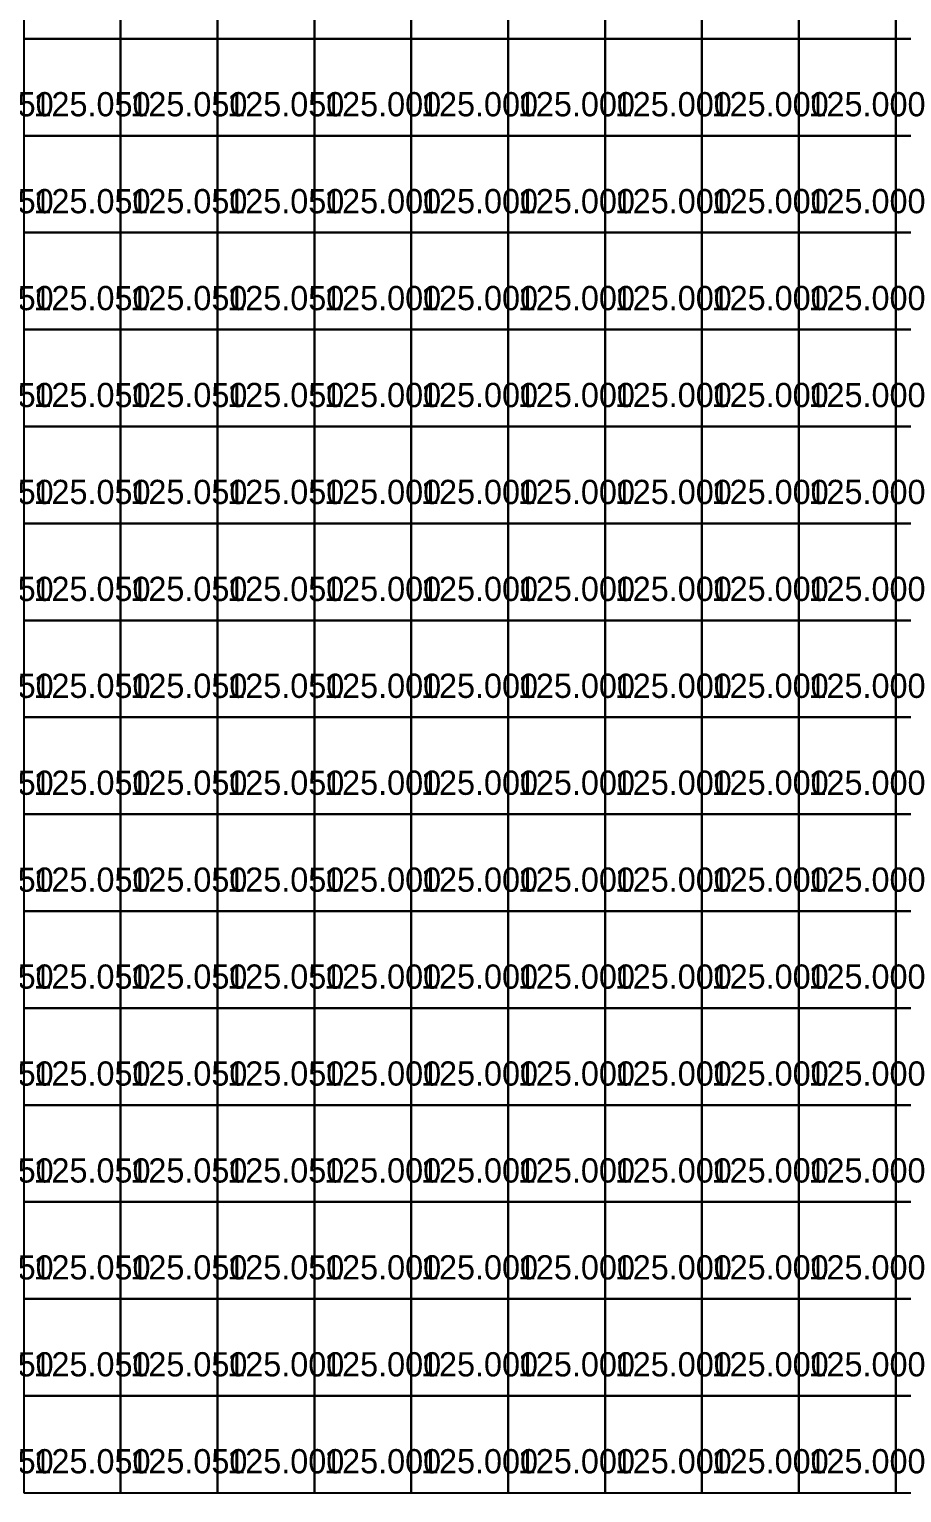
# Model space of a CAD drawing. Header units: metres. Extents: x 287857 to 287978, y 62957 to 63018.
# Drawn here: x 287935.98 to 287944.99, y 62956.83 to 62971.93 of the extents above; entities that cross this region are included whole.
import ezdxf

# ---------------------------------------------------------------- set-up
doc = ezdxf.new("R2010")
doc.units = ezdxf.units.M
doc.layers.add('ARCH-INTERP', color=7, linetype='Continuous', true_color=0x64748b)
doc.layers.add('ARCH-LEVEL-TXT', color=7, linetype='Continuous', true_color=0xa78bfa)

msp = doc.modelspace()

# ---------------------------------------------------------------- linework, layer by layer
at = {"layer": 'ARCH-INTERP'}
for points in [[(287935.925, 62971.831, 125.05), (287936.925, 62971.831, 125.05), (287936.925, 62972.831, 125.05), (287935.925, 62972.831, 125.05), (287935.925, 62971.831, 125.05)], [(287936.925, 62971.831, 125.05), (287937.925, 62971.831, 125.05), (287937.925, 62972.831, 125.05), (287936.925, 62972.831, 125.05), (287936.925, 62971.831, 125.05)], [(287937.925, 62971.831, 125.05), (287938.925, 62971.831, 125.05), (287938.925, 62972.831, 125.05), (287937.925, 62972.831, 125.05), (287937.925, 62971.831, 125.05)], [(287938.925, 62971.831, 125), (287939.925, 62971.831, 125), (287939.925, 62972.831, 125), (287938.925, 62972.831, 125), (287938.925, 62971.831, 125)], [(287939.925, 62971.831, 125), (287940.925, 62971.831, 125), (287940.925, 62972.831, 125), (287939.925, 62972.831, 125), (287939.925, 62971.831, 125)], [(287940.925, 62971.831, 125), (287941.925, 62971.831, 125), (287941.925, 62972.831, 125), (287940.925, 62972.831, 125), (287940.925, 62971.831, 125)], [(287941.925, 62971.831, 125), (287942.925, 62971.831, 125), (287942.925, 62972.831, 125), (287941.925, 62972.831, 125), (287941.925, 62971.831, 125)], [(287942.925, 62971.831, 125), (287943.925, 62971.831, 125), (287943.925, 62972.831, 125), (287942.925, 62972.831, 125), (287942.925, 62971.831, 125)], [(287943.925, 62971.831, 125), (287944.925, 62971.831, 125), (287944.925, 62972.831, 125), (287943.925, 62972.831, 125), (287943.925, 62971.831, 125)], [(287944.925, 62971.831, 124.55), (287945.925, 62971.831, 124.55), (287945.925, 62972.831, 124.55), (287944.925, 62972.831, 124.55), (287944.925, 62971.831, 124.55)], [(287935.925, 62970.831, 125.05), (287936.925, 62970.831, 125.05), (287936.925, 62971.831, 125.05), (287935.925, 62971.831, 125.05), (287935.925, 62970.831, 125.05)], [(287936.925, 62970.831, 125.05), (287937.925, 62970.831, 125.05), (287937.925, 62971.831, 125.05), (287936.925, 62971.831, 125.05), (287936.925, 62970.831, 125.05)], [(287937.925, 62970.831, 125.05), (287938.925, 62970.831, 125.05), (287938.925, 62971.831, 125.05), (287937.925, 62971.831, 125.05), (287937.925, 62970.831, 125.05)], [(287938.925, 62970.831, 125), (287939.925, 62970.831, 125), (287939.925, 62971.831, 125), (287938.925, 62971.831, 125), (287938.925, 62970.831, 125)], [(287939.925, 62970.831, 125), (287940.925, 62970.831, 125), (287940.925, 62971.831, 125), (287939.925, 62971.831, 125), (287939.925, 62970.831, 125)], [(287940.925, 62970.831, 125), (287941.925, 62970.831, 125), (287941.925, 62971.831, 125), (287940.925, 62971.831, 125), (287940.925, 62970.831, 125)], [(287941.925, 62970.831, 125), (287942.925, 62970.831, 125), (287942.925, 62971.831, 125), (287941.925, 62971.831, 125), (287941.925, 62970.831, 125)], [(287942.925, 62970.831, 125), (287943.925, 62970.831, 125), (287943.925, 62971.831, 125), (287942.925, 62971.831, 125), (287942.925, 62970.831, 125)], [(287943.925, 62970.831, 125), (287944.925, 62970.831, 125), (287944.925, 62971.831, 125), (287943.925, 62971.831, 125), (287943.925, 62970.831, 125)], [(287944.925, 62970.831, 124.55), (287945.925, 62970.831, 124.55), (287945.925, 62971.831, 124.55), (287944.925, 62971.831, 124.55), (287944.925, 62970.831, 124.55)], [(287935.925, 62969.831, 125.05), (287936.925, 62969.831, 125.05), (287936.925, 62970.831, 125.05), (287935.925, 62970.831, 125.05), (287935.925, 62969.831, 125.05)], [(287936.925, 62969.831, 125.05), (287937.925, 62969.831, 125.05), (287937.925, 62970.831, 125.05), (287936.925, 62970.831, 125.05), (287936.925, 62969.831, 125.05)], [(287937.925, 62969.831, 125.05), (287938.925, 62969.831, 125.05), (287938.925, 62970.831, 125.05), (287937.925, 62970.831, 125.05), (287937.925, 62969.831, 125.05)], [(287938.925, 62969.831, 125), (287939.925, 62969.831, 125), (287939.925, 62970.831, 125), (287938.925, 62970.831, 125), (287938.925, 62969.831, 125)], [(287939.925, 62969.831, 125), (287940.925, 62969.831, 125), (287940.925, 62970.831, 125), (287939.925, 62970.831, 125), (287939.925, 62969.831, 125)], [(287940.925, 62969.831, 125), (287941.925, 62969.831, 125), (287941.925, 62970.831, 125), (287940.925, 62970.831, 125), (287940.925, 62969.831, 125)], [(287941.925, 62969.831, 125), (287942.925, 62969.831, 125), (287942.925, 62970.831, 125), (287941.925, 62970.831, 125), (287941.925, 62969.831, 125)], [(287942.925, 62969.831, 125), (287943.925, 62969.831, 125), (287943.925, 62970.831, 125), (287942.925, 62970.831, 125), (287942.925, 62969.831, 125)], [(287943.925, 62969.831, 125), (287944.925, 62969.831, 125), (287944.925, 62970.831, 125), (287943.925, 62970.831, 125), (287943.925, 62969.831, 125)], [(287944.925, 62969.831, 124.55), (287945.925, 62969.831, 124.55), (287945.925, 62970.831, 124.55), (287944.925, 62970.831, 124.55), (287944.925, 62969.831, 124.55)], [(287935.925, 62968.831, 125.05), (287936.925, 62968.831, 125.05), (287936.925, 62969.831, 125.05), (287935.925, 62969.831, 125.05), (287935.925, 62968.831, 125.05)], [(287936.925, 62968.831, 125.05), (287937.925, 62968.831, 125.05), (287937.925, 62969.831, 125.05), (287936.925, 62969.831, 125.05), (287936.925, 62968.831, 125.05)], [(287937.925, 62968.831, 125.05), (287938.925, 62968.831, 125.05), (287938.925, 62969.831, 125.05), (287937.925, 62969.831, 125.05), (287937.925, 62968.831, 125.05)], [(287938.925, 62968.831, 125), (287939.925, 62968.831, 125), (287939.925, 62969.831, 125), (287938.925, 62969.831, 125), (287938.925, 62968.831, 125)], [(287939.925, 62968.831, 125), (287940.925, 62968.831, 125), (287940.925, 62969.831, 125), (287939.925, 62969.831, 125), (287939.925, 62968.831, 125)], [(287940.925, 62968.831, 125), (287941.925, 62968.831, 125), (287941.925, 62969.831, 125), (287940.925, 62969.831, 125), (287940.925, 62968.831, 125)], [(287941.925, 62968.831, 125), (287942.925, 62968.831, 125), (287942.925, 62969.831, 125), (287941.925, 62969.831, 125), (287941.925, 62968.831, 125)], [(287942.925, 62968.831, 125), (287943.925, 62968.831, 125), (287943.925, 62969.831, 125), (287942.925, 62969.831, 125), (287942.925, 62968.831, 125)], [(287943.925, 62968.831, 125), (287944.925, 62968.831, 125), (287944.925, 62969.831, 125), (287943.925, 62969.831, 125), (287943.925, 62968.831, 125)], [(287944.925, 62968.831, 124.55), (287945.925, 62968.831, 124.55), (287945.925, 62969.831, 124.55), (287944.925, 62969.831, 124.55), (287944.925, 62968.831, 124.55)], [(287935.925, 62967.831, 125.05), (287936.925, 62967.831, 125.05), (287936.925, 62968.831, 125.05), (287935.925, 62968.831, 125.05), (287935.925, 62967.831, 125.05)], [(287936.925, 62967.831, 125.05), (287937.925, 62967.831, 125.05), (287937.925, 62968.831, 125.05), (287936.925, 62968.831, 125.05), (287936.925, 62967.831, 125.05)], [(287937.925, 62967.831, 125.05), (287938.925, 62967.831, 125.05), (287938.925, 62968.831, 125.05), (287937.925, 62968.831, 125.05), (287937.925, 62967.831, 125.05)], [(287938.925, 62967.831, 125), (287939.925, 62967.831, 125), (287939.925, 62968.831, 125), (287938.925, 62968.831, 125), (287938.925, 62967.831, 125)], [(287939.925, 62967.831, 125), (287940.925, 62967.831, 125), (287940.925, 62968.831, 125), (287939.925, 62968.831, 125), (287939.925, 62967.831, 125)], [(287940.925, 62967.831, 125), (287941.925, 62967.831, 125), (287941.925, 62968.831, 125), (287940.925, 62968.831, 125), (287940.925, 62967.831, 125)], [(287941.925, 62967.831, 125), (287942.925, 62967.831, 125), (287942.925, 62968.831, 125), (287941.925, 62968.831, 125), (287941.925, 62967.831, 125)], [(287942.925, 62967.831, 125), (287943.925, 62967.831, 125), (287943.925, 62968.831, 125), (287942.925, 62968.831, 125), (287942.925, 62967.831, 125)], [(287943.925, 62967.831, 125), (287944.925, 62967.831, 125), (287944.925, 62968.831, 125), (287943.925, 62968.831, 125), (287943.925, 62967.831, 125)], [(287944.925, 62967.831, 124.55), (287945.925, 62967.831, 124.55), (287945.925, 62968.831, 124.55), (287944.925, 62968.831, 124.55), (287944.925, 62967.831, 124.55)], [(287935.925, 62966.831, 125.05), (287936.925, 62966.831, 125.05), (287936.925, 62967.831, 125.05), (287935.925, 62967.831, 125.05), (287935.925, 62966.831, 125.05)], [(287936.925, 62966.831, 125.05), (287937.925, 62966.831, 125.05), (287937.925, 62967.831, 125.05), (287936.925, 62967.831, 125.05), (287936.925, 62966.831, 125.05)], [(287937.925, 62966.831, 125.05), (287938.925, 62966.831, 125.05), (287938.925, 62967.831, 125.05), (287937.925, 62967.831, 125.05), (287937.925, 62966.831, 125.05)], [(287938.925, 62966.831, 125), (287939.925, 62966.831, 125), (287939.925, 62967.831, 125), (287938.925, 62967.831, 125), (287938.925, 62966.831, 125)], [(287939.925, 62966.831, 125), (287940.925, 62966.831, 125), (287940.925, 62967.831, 125), (287939.925, 62967.831, 125), (287939.925, 62966.831, 125)], [(287940.925, 62966.831, 125), (287941.925, 62966.831, 125), (287941.925, 62967.831, 125), (287940.925, 62967.831, 125), (287940.925, 62966.831, 125)], [(287941.925, 62966.831, 125), (287942.925, 62966.831, 125), (287942.925, 62967.831, 125), (287941.925, 62967.831, 125), (287941.925, 62966.831, 125)], [(287942.925, 62966.831, 125), (287943.925, 62966.831, 125), (287943.925, 62967.831, 125), (287942.925, 62967.831, 125), (287942.925, 62966.831, 125)], [(287943.925, 62966.831, 125), (287944.925, 62966.831, 125), (287944.925, 62967.831, 125), (287943.925, 62967.831, 125), (287943.925, 62966.831, 125)], [(287944.925, 62966.831, 124.55), (287945.925, 62966.831, 124.55), (287945.925, 62967.831, 124.55), (287944.925, 62967.831, 124.55), (287944.925, 62966.831, 124.55)], [(287935.925, 62965.831, 125.05), (287936.925, 62965.831, 125.05), (287936.925, 62966.831, 125.05), (287935.925, 62966.831, 125.05), (287935.925, 62965.831, 125.05)], [(287936.925, 62965.831, 125.05), (287937.925, 62965.831, 125.05), (287937.925, 62966.831, 125.05), (287936.925, 62966.831, 125.05), (287936.925, 62965.831, 125.05)], [(287937.925, 62965.831, 125.05), (287938.925, 62965.831, 125.05), (287938.925, 62966.831, 125.05), (287937.925, 62966.831, 125.05), (287937.925, 62965.831, 125.05)], [(287938.925, 62965.831, 125), (287939.925, 62965.831, 125), (287939.925, 62966.831, 125), (287938.925, 62966.831, 125), (287938.925, 62965.831, 125)], [(287939.925, 62965.831, 125), (287940.925, 62965.831, 125), (287940.925, 62966.831, 125), (287939.925, 62966.831, 125), (287939.925, 62965.831, 125)], [(287940.925, 62965.831, 125), (287941.925, 62965.831, 125), (287941.925, 62966.831, 125), (287940.925, 62966.831, 125), (287940.925, 62965.831, 125)], [(287941.925, 62965.831, 125), (287942.925, 62965.831, 125), (287942.925, 62966.831, 125), (287941.925, 62966.831, 125), (287941.925, 62965.831, 125)], [(287942.925, 62965.831, 125), (287943.925, 62965.831, 125), (287943.925, 62966.831, 125), (287942.925, 62966.831, 125), (287942.925, 62965.831, 125)], [(287943.925, 62965.831, 125), (287944.925, 62965.831, 125), (287944.925, 62966.831, 125), (287943.925, 62966.831, 125), (287943.925, 62965.831, 125)], [(287944.925, 62965.831, 124.55), (287945.925, 62965.831, 124.55), (287945.925, 62966.831, 124.55), (287944.925, 62966.831, 124.55), (287944.925, 62965.831, 124.55)], [(287935.925, 62964.831, 125.05), (287936.925, 62964.831, 125.05), (287936.925, 62965.831, 125.05), (287935.925, 62965.831, 125.05), (287935.925, 62964.831, 125.05)], [(287936.925, 62964.831, 125.05), (287937.925, 62964.831, 125.05), (287937.925, 62965.831, 125.05), (287936.925, 62965.831, 125.05), (287936.925, 62964.831, 125.05)], [(287937.925, 62964.831, 125.05), (287938.925, 62964.831, 125.05), (287938.925, 62965.831, 125.05), (287937.925, 62965.831, 125.05), (287937.925, 62964.831, 125.05)], [(287938.925, 62964.831, 125), (287939.925, 62964.831, 125), (287939.925, 62965.831, 125), (287938.925, 62965.831, 125), (287938.925, 62964.831, 125)], [(287939.925, 62964.831, 125), (287940.925, 62964.831, 125), (287940.925, 62965.831, 125), (287939.925, 62965.831, 125), (287939.925, 62964.831, 125)], [(287940.925, 62964.831, 125), (287941.925, 62964.831, 125), (287941.925, 62965.831, 125), (287940.925, 62965.831, 125), (287940.925, 62964.831, 125)], [(287941.925, 62964.831, 125), (287942.925, 62964.831, 125), (287942.925, 62965.831, 125), (287941.925, 62965.831, 125), (287941.925, 62964.831, 125)], [(287942.925, 62964.831, 125), (287943.925, 62964.831, 125), (287943.925, 62965.831, 125), (287942.925, 62965.831, 125), (287942.925, 62964.831, 125)], [(287943.925, 62964.831, 125), (287944.925, 62964.831, 125), (287944.925, 62965.831, 125), (287943.925, 62965.831, 125), (287943.925, 62964.831, 125)], [(287944.925, 62964.831, 124.55), (287945.925, 62964.831, 124.55), (287945.925, 62965.831, 124.55), (287944.925, 62965.831, 124.55), (287944.925, 62964.831, 124.55)], [(287935.925, 62963.831, 125.05), (287936.925, 62963.831, 125.05), (287936.925, 62964.831, 125.05), (287935.925, 62964.831, 125.05), (287935.925, 62963.831, 125.05)], [(287936.925, 62963.831, 125.05), (287937.925, 62963.831, 125.05), (287937.925, 62964.831, 125.05), (287936.925, 62964.831, 125.05), (287936.925, 62963.831, 125.05)], [(287937.925, 62963.831, 125.05), (287938.925, 62963.831, 125.05), (287938.925, 62964.831, 125.05), (287937.925, 62964.831, 125.05), (287937.925, 62963.831, 125.05)], [(287938.925, 62963.831, 125), (287939.925, 62963.831, 125), (287939.925, 62964.831, 125), (287938.925, 62964.831, 125), (287938.925, 62963.831, 125)], [(287939.925, 62963.831, 125), (287940.925, 62963.831, 125), (287940.925, 62964.831, 125), (287939.925, 62964.831, 125), (287939.925, 62963.831, 125)], [(287940.925, 62963.831, 125), (287941.925, 62963.831, 125), (287941.925, 62964.831, 125), (287940.925, 62964.831, 125), (287940.925, 62963.831, 125)], [(287941.925, 62963.831, 125), (287942.925, 62963.831, 125), (287942.925, 62964.831, 125), (287941.925, 62964.831, 125), (287941.925, 62963.831, 125)], [(287942.925, 62963.831, 125), (287943.925, 62963.831, 125), (287943.925, 62964.831, 125), (287942.925, 62964.831, 125), (287942.925, 62963.831, 125)], [(287943.925, 62963.831, 125), (287944.925, 62963.831, 125), (287944.925, 62964.831, 125), (287943.925, 62964.831, 125), (287943.925, 62963.831, 125)], [(287944.925, 62963.831, 124.55), (287945.925, 62963.831, 124.55), (287945.925, 62964.831, 124.55), (287944.925, 62964.831, 124.55), (287944.925, 62963.831, 124.55)], [(287935.925, 62962.831, 125.05), (287936.925, 62962.831, 125.05), (287936.925, 62963.831, 125.05), (287935.925, 62963.831, 125.05), (287935.925, 62962.831, 125.05)], [(287936.925, 62962.831, 125.05), (287937.925, 62962.831, 125.05), (287937.925, 62963.831, 125.05), (287936.925, 62963.831, 125.05), (287936.925, 62962.831, 125.05)], [(287937.925, 62962.831, 125.05), (287938.925, 62962.831, 125.05), (287938.925, 62963.831, 125.05), (287937.925, 62963.831, 125.05), (287937.925, 62962.831, 125.05)], [(287938.925, 62962.831, 125), (287939.925, 62962.831, 125), (287939.925, 62963.831, 125), (287938.925, 62963.831, 125), (287938.925, 62962.831, 125)], [(287939.925, 62962.831, 125), (287940.925, 62962.831, 125), (287940.925, 62963.831, 125), (287939.925, 62963.831, 125), (287939.925, 62962.831, 125)], [(287940.925, 62962.831, 125), (287941.925, 62962.831, 125), (287941.925, 62963.831, 125), (287940.925, 62963.831, 125), (287940.925, 62962.831, 125)], [(287941.925, 62962.831, 125), (287942.925, 62962.831, 125), (287942.925, 62963.831, 125), (287941.925, 62963.831, 125), (287941.925, 62962.831, 125)], [(287942.925, 62962.831, 125), (287943.925, 62962.831, 125), (287943.925, 62963.831, 125), (287942.925, 62963.831, 125), (287942.925, 62962.831, 125)], [(287943.925, 62962.831, 125), (287944.925, 62962.831, 125), (287944.925, 62963.831, 125), (287943.925, 62963.831, 125), (287943.925, 62962.831, 125)], [(287944.925, 62962.831, 124.55), (287945.925, 62962.831, 124.55), (287945.925, 62963.831, 124.55), (287944.925, 62963.831, 124.55), (287944.925, 62962.831, 124.55)], [(287935.925, 62961.831, 125.05), (287936.925, 62961.831, 125.05), (287936.925, 62962.831, 125.05), (287935.925, 62962.831, 125.05), (287935.925, 62961.831, 125.05)], [(287936.925, 62961.831, 125.05), (287937.925, 62961.831, 125.05), (287937.925, 62962.831, 125.05), (287936.925, 62962.831, 125.05), (287936.925, 62961.831, 125.05)], [(287937.925, 62961.831, 125.05), (287938.925, 62961.831, 125.05), (287938.925, 62962.831, 125.05), (287937.925, 62962.831, 125.05), (287937.925, 62961.831, 125.05)], [(287938.925, 62961.831, 125), (287939.925, 62961.831, 125), (287939.925, 62962.831, 125), (287938.925, 62962.831, 125), (287938.925, 62961.831, 125)], [(287939.925, 62961.831, 125), (287940.925, 62961.831, 125), (287940.925, 62962.831, 125), (287939.925, 62962.831, 125), (287939.925, 62961.831, 125)], [(287940.925, 62961.831, 125), (287941.925, 62961.831, 125), (287941.925, 62962.831, 125), (287940.925, 62962.831, 125), (287940.925, 62961.831, 125)], [(287941.925, 62961.831, 125), (287942.925, 62961.831, 125), (287942.925, 62962.831, 125), (287941.925, 62962.831, 125), (287941.925, 62961.831, 125)], [(287942.925, 62961.831, 125), (287943.925, 62961.831, 125), (287943.925, 62962.831, 125), (287942.925, 62962.831, 125), (287942.925, 62961.831, 125)], [(287943.925, 62961.831, 125), (287944.925, 62961.831, 125), (287944.925, 62962.831, 125), (287943.925, 62962.831, 125), (287943.925, 62961.831, 125)], [(287944.925, 62961.831, 124.55), (287945.925, 62961.831, 124.55), (287945.925, 62962.831, 124.55), (287944.925, 62962.831, 124.55), (287944.925, 62961.831, 124.55)], [(287935.925, 62960.831, 125.05), (287936.925, 62960.831, 125.05), (287936.925, 62961.831, 125.05), (287935.925, 62961.831, 125.05), (287935.925, 62960.831, 125.05)], [(287936.925, 62960.831, 125.05), (287937.925, 62960.831, 125.05), (287937.925, 62961.831, 125.05), (287936.925, 62961.831, 125.05), (287936.925, 62960.831, 125.05)], [(287937.925, 62960.831, 125.05), (287938.925, 62960.831, 125.05), (287938.925, 62961.831, 125.05), (287937.925, 62961.831, 125.05), (287937.925, 62960.831, 125.05)], [(287938.925, 62960.831, 125), (287939.925, 62960.831, 125), (287939.925, 62961.831, 125), (287938.925, 62961.831, 125), (287938.925, 62960.831, 125)], [(287939.925, 62960.831, 125), (287940.925, 62960.831, 125), (287940.925, 62961.831, 125), (287939.925, 62961.831, 125), (287939.925, 62960.831, 125)], [(287940.925, 62960.831, 125), (287941.925, 62960.831, 125), (287941.925, 62961.831, 125), (287940.925, 62961.831, 125), (287940.925, 62960.831, 125)], [(287941.925, 62960.831, 125), (287942.925, 62960.831, 125), (287942.925, 62961.831, 125), (287941.925, 62961.831, 125), (287941.925, 62960.831, 125)], [(287942.925, 62960.831, 125), (287943.925, 62960.831, 125), (287943.925, 62961.831, 125), (287942.925, 62961.831, 125), (287942.925, 62960.831, 125)], [(287943.925, 62960.831, 125), (287944.925, 62960.831, 125), (287944.925, 62961.831, 125), (287943.925, 62961.831, 125), (287943.925, 62960.831, 125)], [(287944.925, 62960.831, 124.55), (287945.925, 62960.831, 124.55), (287945.925, 62961.831, 124.55), (287944.925, 62961.831, 124.55), (287944.925, 62960.831, 124.55)], [(287935.925, 62959.831, 125.05), (287936.925, 62959.831, 125.05), (287936.925, 62960.831, 125.05), (287935.925, 62960.831, 125.05), (287935.925, 62959.831, 125.05)], [(287936.925, 62959.831, 125.05), (287937.925, 62959.831, 125.05), (287937.925, 62960.831, 125.05), (287936.925, 62960.831, 125.05), (287936.925, 62959.831, 125.05)], [(287937.925, 62959.831, 125.05), (287938.925, 62959.831, 125.05), (287938.925, 62960.831, 125.05), (287937.925, 62960.831, 125.05), (287937.925, 62959.831, 125.05)], [(287938.925, 62959.831, 125), (287939.925, 62959.831, 125), (287939.925, 62960.831, 125), (287938.925, 62960.831, 125), (287938.925, 62959.831, 125)], [(287939.925, 62959.831, 125), (287940.925, 62959.831, 125), (287940.925, 62960.831, 125), (287939.925, 62960.831, 125), (287939.925, 62959.831, 125)], [(287940.925, 62959.831, 125), (287941.925, 62959.831, 125), (287941.925, 62960.831, 125), (287940.925, 62960.831, 125), (287940.925, 62959.831, 125)], [(287941.925, 62959.831, 125), (287942.925, 62959.831, 125), (287942.925, 62960.831, 125), (287941.925, 62960.831, 125), (287941.925, 62959.831, 125)], [(287942.925, 62959.831, 125), (287943.925, 62959.831, 125), (287943.925, 62960.831, 125), (287942.925, 62960.831, 125), (287942.925, 62959.831, 125)], [(287943.925, 62959.831, 125), (287944.925, 62959.831, 125), (287944.925, 62960.831, 125), (287943.925, 62960.831, 125), (287943.925, 62959.831, 125)], [(287944.925, 62959.831, 124.55), (287945.925, 62959.831, 124.55), (287945.925, 62960.831, 124.55), (287944.925, 62960.831, 124.55), (287944.925, 62959.831, 124.55)], [(287935.925, 62958.831, 125.05), (287936.925, 62958.831, 125.05), (287936.925, 62959.831, 125.05), (287935.925, 62959.831, 125.05), (287935.925, 62958.831, 125.05)], [(287936.925, 62958.831, 125.05), (287937.925, 62958.831, 125.05), (287937.925, 62959.831, 125.05), (287936.925, 62959.831, 125.05), (287936.925, 62958.831, 125.05)], [(287937.925, 62958.831, 125.05), (287938.925, 62958.831, 125.05), (287938.925, 62959.831, 125.05), (287937.925, 62959.831, 125.05), (287937.925, 62958.831, 125.05)], [(287938.925, 62958.831, 125), (287939.925, 62958.831, 125), (287939.925, 62959.831, 125), (287938.925, 62959.831, 125), (287938.925, 62958.831, 125)], [(287939.925, 62958.831, 125), (287940.925, 62958.831, 125), (287940.925, 62959.831, 125), (287939.925, 62959.831, 125), (287939.925, 62958.831, 125)], [(287940.925, 62958.831, 125), (287941.925, 62958.831, 125), (287941.925, 62959.831, 125), (287940.925, 62959.831, 125), (287940.925, 62958.831, 125)], [(287941.925, 62958.831, 125), (287942.925, 62958.831, 125), (287942.925, 62959.831, 125), (287941.925, 62959.831, 125), (287941.925, 62958.831, 125)], [(287942.925, 62958.831, 125), (287943.925, 62958.831, 125), (287943.925, 62959.831, 125), (287942.925, 62959.831, 125), (287942.925, 62958.831, 125)], [(287943.925, 62958.831, 125), (287944.925, 62958.831, 125), (287944.925, 62959.831, 125), (287943.925, 62959.831, 125), (287943.925, 62958.831, 125)], [(287944.925, 62958.831, 124.55), (287945.925, 62958.831, 124.55), (287945.925, 62959.831, 124.55), (287944.925, 62959.831, 124.55), (287944.925, 62958.831, 124.55)], [(287935.925, 62957.831, 125.05), (287936.925, 62957.831, 125.05), (287936.925, 62958.831, 125.05), (287935.925, 62958.831, 125.05), (287935.925, 62957.831, 125.05)], [(287936.925, 62957.831, 125.05), (287937.925, 62957.831, 125.05), (287937.925, 62958.831, 125.05), (287936.925, 62958.831, 125.05), (287936.925, 62957.831, 125.05)], [(287937.925, 62957.831, 125), (287938.925, 62957.831, 125), (287938.925, 62958.831, 125), (287937.925, 62958.831, 125), (287937.925, 62957.831, 125)], [(287938.925, 62957.831, 125), (287939.925, 62957.831, 125), (287939.925, 62958.831, 125), (287938.925, 62958.831, 125), (287938.925, 62957.831, 125)], [(287939.925, 62957.831, 125), (287940.925, 62957.831, 125), (287940.925, 62958.831, 125), (287939.925, 62958.831, 125), (287939.925, 62957.831, 125)], [(287940.925, 62957.831, 125), (287941.925, 62957.831, 125), (287941.925, 62958.831, 125), (287940.925, 62958.831, 125), (287940.925, 62957.831, 125)], [(287941.925, 62957.831, 125), (287942.925, 62957.831, 125), (287942.925, 62958.831, 125), (287941.925, 62958.831, 125), (287941.925, 62957.831, 125)], [(287942.925, 62957.831, 125), (287943.925, 62957.831, 125), (287943.925, 62958.831, 125), (287942.925, 62958.831, 125), (287942.925, 62957.831, 125)], [(287943.925, 62957.831, 125), (287944.925, 62957.831, 125), (287944.925, 62958.831, 125), (287943.925, 62958.831, 125), (287943.925, 62957.831, 125)], [(287944.925, 62957.831, 124.55), (287945.925, 62957.831, 124.55), (287945.925, 62958.831, 124.55), (287944.925, 62958.831, 124.55), (287944.925, 62957.831, 124.55)], [(287935.925, 62956.831, 125.05), (287936.925, 62956.831, 125.05), (287936.925, 62957.831, 125.05), (287935.925, 62957.831, 125.05), (287935.925, 62956.831, 125.05)], [(287936.925, 62956.831, 125.05), (287937.925, 62956.831, 125.05), (287937.925, 62957.831, 125.05), (287936.925, 62957.831, 125.05), (287936.925, 62956.831, 125.05)], [(287937.925, 62956.831, 125), (287938.925, 62956.831, 125), (287938.925, 62957.831, 125), (287937.925, 62957.831, 125), (287937.925, 62956.831, 125)], [(287938.925, 62956.831, 125), (287939.925, 62956.831, 125), (287939.925, 62957.831, 125), (287938.925, 62957.831, 125), (287938.925, 62956.831, 125)], [(287939.925, 62956.831, 125), (287940.925, 62956.831, 125), (287940.925, 62957.831, 125), (287939.925, 62957.831, 125), (287939.925, 62956.831, 125)], [(287940.925, 62956.831, 125), (287941.925, 62956.831, 125), (287941.925, 62957.831, 125), (287940.925, 62957.831, 125), (287940.925, 62956.831, 125)], [(287941.925, 62956.831, 125), (287942.925, 62956.831, 125), (287942.925, 62957.831, 125), (287941.925, 62957.831, 125), (287941.925, 62956.831, 125)], [(287942.925, 62956.831, 125), (287943.925, 62956.831, 125), (287943.925, 62957.831, 125), (287942.925, 62957.831, 125), (287942.925, 62956.831, 125)], [(287943.925, 62956.831, 125), (287944.925, 62956.831, 125), (287944.925, 62957.831, 125), (287943.925, 62957.831, 125), (287943.925, 62956.831, 125)], [(287944.925, 62956.831, 124.55), (287945.925, 62956.831, 124.55), (287945.925, 62957.831, 124.55), (287944.925, 62957.831, 124.55), (287944.925, 62956.831, 124.55)]]:
    msp.add_polyline3d(points, dxfattribs=at)

# ---------------------------------------------------------------- texts
at = {"layer": 'ARCH-LEVEL-TXT'}
for s, p in [('125.050', (287935.025, 62971.031, 125.05)), ('125.050', (287936.025, 62971.031, 125.05)), ('125.050', (287937.025, 62971.031, 125.05)), ('125.050', (287938.025, 62971.031, 125.05)), ('125.000', (287939.025, 62971.031, 125)), ('125.000', (287940.025, 62971.031, 125)), ('125.000', (287941.025, 62971.031, 125)), ('125.000', (287942.025, 62971.031, 125)), ('125.000', (287943.025, 62971.031, 125)), ('125.000', (287944.025, 62971.031, 125)), ('125.050', (287935.025, 62970.031, 125.05)), ('125.050', (287936.025, 62970.031, 125.05)), ('125.050', (287937.025, 62970.031, 125.05)), ('125.050', (287938.025, 62970.031, 125.05)), ('125.000', (287939.025, 62970.031, 125)), ('125.000', (287940.025, 62970.031, 125)), ('125.000', (287941.025, 62970.031, 125)), ('125.000', (287942.025, 62970.031, 125)), ('125.000', (287943.025, 62970.031, 125)), ('125.000', (287944.025, 62970.031, 125)), ('125.050', (287935.025, 62969.031, 125.05)), ('125.050', (287936.025, 62969.031, 125.05)), ('125.050', (287937.025, 62969.031, 125.05)), ('125.050', (287938.025, 62969.031, 125.05)), ('125.000', (287939.025, 62969.031, 125)), ('125.000', (287940.025, 62969.031, 125)), ('125.000', (287941.025, 62969.031, 125)), ('125.000', (287942.025, 62969.031, 125)), ('125.000', (287943.025, 62969.031, 125)), ('125.000', (287944.025, 62969.031, 125)), ('125.050', (287935.025, 62968.031, 125.05)), ('125.050', (287936.025, 62968.031, 125.05)), ('125.050', (287937.025, 62968.031, 125.05)), ('125.050', (287938.025, 62968.031, 125.05)), ('125.000', (287939.025, 62968.031, 125)), ('125.000', (287940.025, 62968.031, 125)), ('125.000', (287941.025, 62968.031, 125)), ('125.000', (287942.025, 62968.031, 125)), ('125.000', (287943.025, 62968.031, 125)), ('125.000', (287944.025, 62968.031, 125)), ('125.050', (287935.025, 62967.031, 125.05)), ('125.050', (287936.025, 62967.031, 125.05)), ('125.050', (287937.025, 62967.031, 125.05)), ('125.050', (287938.025, 62967.031, 125.05)), ('125.000', (287939.025, 62967.031, 125)), ('125.000', (287940.025, 62967.031, 125)), ('125.000', (287941.025, 62967.031, 125)), ('125.000', (287942.025, 62967.031, 125)), ('125.000', (287943.025, 62967.031, 125)), ('125.000', (287944.025, 62967.031, 125)), ('125.050', (287935.025, 62966.031, 125.05)), ('125.050', (287936.025, 62966.031, 125.05)), ('125.050', (287937.025, 62966.031, 125.05)), ('125.050', (287938.025, 62966.031, 125.05)), ('125.000', (287939.025, 62966.031, 125)), ('125.000', (287940.025, 62966.031, 125)), ('125.000', (287941.025, 62966.031, 125)), ('125.000', (287942.025, 62966.031, 125)), ('125.000', (287943.025, 62966.031, 125)), ('125.000', (287944.025, 62966.031, 125)), ('125.050', (287935.025, 62965.031, 125.05)), ('125.050', (287936.025, 62965.031, 125.05)), ('125.050', (287937.025, 62965.031, 125.05)), ('125.050', (287938.025, 62965.031, 125.05)), ('125.000', (287939.025, 62965.031, 125)), ('125.000', (287940.025, 62965.031, 125)), ('125.000', (287941.025, 62965.031, 125)), ('125.000', (287942.025, 62965.031, 125)), ('125.000', (287943.025, 62965.031, 125)), ('125.000', (287944.025, 62965.031, 125)), ('125.050', (287935.025, 62964.031, 125.05)), ('125.050', (287936.025, 62964.031, 125.05)), ('125.050', (287937.025, 62964.031, 125.05)), ('125.050', (287938.025, 62964.031, 125.05)), ('125.000', (287939.025, 62964.031, 125)), ('125.000', (287940.025, 62964.031, 125)), ('125.000', (287941.025, 62964.031, 125)), ('125.000', (287942.025, 62964.031, 125)), ('125.000', (287943.025, 62964.031, 125)), ('125.000', (287944.025, 62964.031, 125)), ('125.050', (287935.025, 62963.031, 125.05)), ('125.050', (287936.025, 62963.031, 125.05)), ('125.050', (287937.025, 62963.031, 125.05)), ('125.050', (287938.025, 62963.031, 125.05)), ('125.000', (287939.025, 62963.031, 125)), ('125.000', (287940.025, 62963.031, 125)), ('125.000', (287941.025, 62963.031, 125)), ('125.000', (287942.025, 62963.031, 125)), ('125.000', (287943.025, 62963.031, 125)), ('125.000', (287944.025, 62963.031, 125)), ('125.050', (287935.025, 62962.031, 125.05)), ('125.050', (287936.025, 62962.031, 125.05)), ('125.050', (287937.025, 62962.031, 125.05)), ('125.050', (287938.025, 62962.031, 125.05)), ('125.000', (287939.025, 62962.031, 125)), ('125.000', (287940.025, 62962.031, 125)), ('125.000', (287941.025, 62962.031, 125)), ('125.000', (287942.025, 62962.031, 125)), ('125.000', (287943.025, 62962.031, 125)), ('125.000', (287944.025, 62962.031, 125)), ('125.050', (287935.025, 62961.031, 125.05)), ('125.050', (287936.025, 62961.031, 125.05)), ('125.050', (287937.025, 62961.031, 125.05)), ('125.050', (287938.025, 62961.031, 125.05)), ('125.000', (287939.025, 62961.031, 125)), ('125.000', (287940.025, 62961.031, 125)), ('125.000', (287941.025, 62961.031, 125)), ('125.000', (287942.025, 62961.031, 125)), ('125.000', (287943.025, 62961.031, 125)), ('125.000', (287944.025, 62961.031, 125)), ('125.350', (287935.025, 62960.031, 125.35)), ('125.050', (287936.025, 62960.031, 125.05)), ('125.050', (287937.025, 62960.031, 125.05)), ('125.050', (287938.025, 62960.031, 125.05)), ('125.000', (287939.025, 62960.031, 125)), ('125.000', (287940.025, 62960.031, 125)), ('125.000', (287941.025, 62960.031, 125)), ('125.000', (287942.025, 62960.031, 125)), ('125.000', (287943.025, 62960.031, 125)), ('125.000', (287944.025, 62960.031, 125)), ('125.350', (287935.025, 62959.031, 125.35)), ('125.050', (287936.025, 62959.031, 125.05)), ('125.050', (287937.025, 62959.031, 125.05)), ('125.050', (287938.025, 62959.031, 125.05)), ('125.000', (287939.025, 62959.031, 125)), ('125.000', (287940.025, 62959.031, 125)), ('125.000', (287941.025, 62959.031, 125)), ('125.000', (287942.025, 62959.031, 125)), ('125.000', (287943.025, 62959.031, 125)), ('125.000', (287944.025, 62959.031, 125)), ('125.350', (287935.025, 62958.031, 125.35)), ('125.050', (287936.025, 62958.031, 125.05)), ('125.050', (287937.025, 62958.031, 125.05)), ('125.000', (287938.025, 62958.031, 125)), ('125.000', (287939.025, 62958.031, 125)), ('125.000', (287940.025, 62958.031, 125)), ('125.000', (287941.025, 62958.031, 125)), ('125.000', (287942.025, 62958.031, 125)), ('125.000', (287943.025, 62958.031, 125)), ('125.000', (287944.025, 62958.031, 125)), ('125.350', (287935.025, 62957.031, 125.35)), ('125.050', (287936.025, 62957.031, 125.05)), ('125.050', (287937.025, 62957.031, 125.05)), ('125.000', (287938.025, 62957.031, 125)), ('125.000', (287939.025, 62957.031, 125)), ('125.000', (287940.025, 62957.031, 125)), ('125.000', (287941.025, 62957.031, 125)), ('125.000', (287942.025, 62957.031, 125)), ('125.000', (287943.025, 62957.031, 125)), ('125.000', (287944.025, 62957.031, 125))]:
    msp.add_text(s, height=0.25, dxfattribs=at).set_placement(p)

doc.saveas('drawing.dxf')
